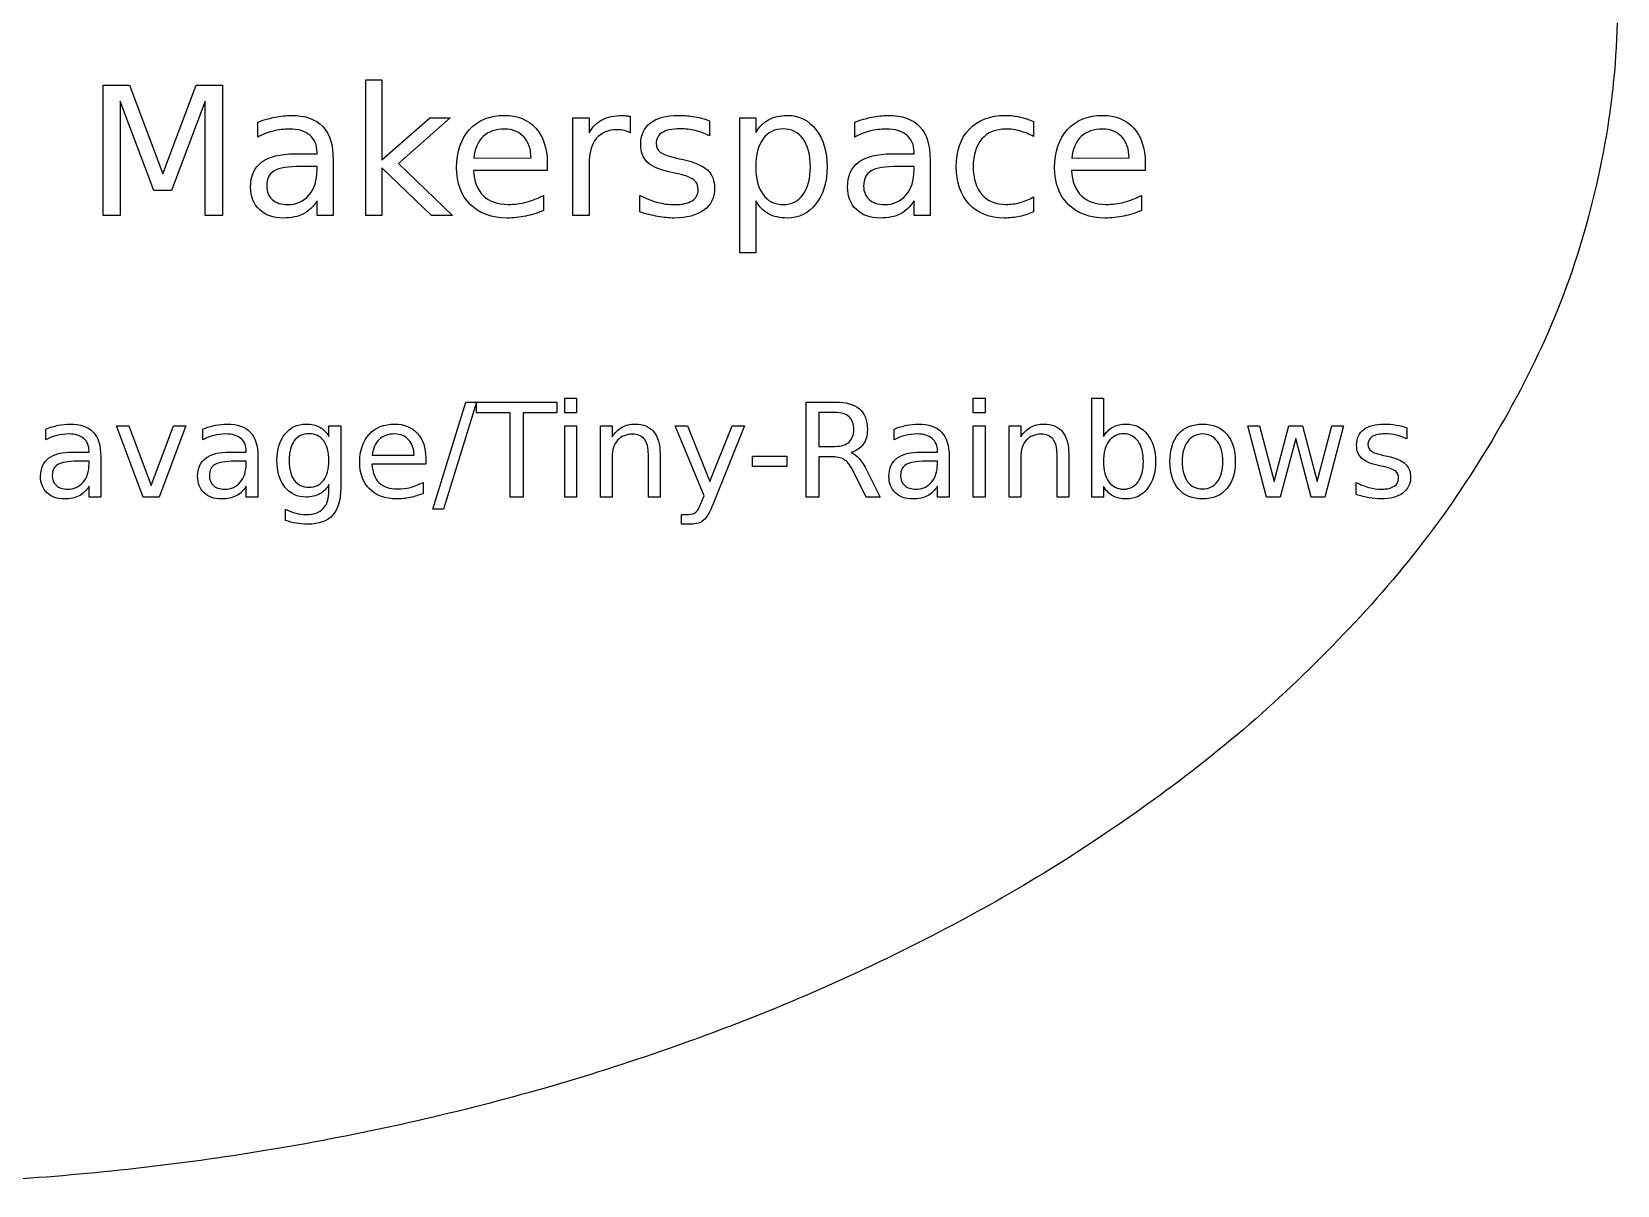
# Model space of a CAD drawing. Extents: x 5 to 209, y 0 to 44.
# Drawn here: x 178.91 to 209.19, y 0.05 to 22.07 of the extents above; entities that cross this region are included whole.
import ezdxf

# ---------------------------------------------------------------- set-up
doc = ezdxf.new("R2010")
doc.units = 0
doc.layers.get('0').update_dxf_attribs({"linetype": 'CONTINUOUS'})

msp = doc.modelspace()

# ---------------------------------------------------------------- linework, layer by layer
at = {"color": 5}
for p, q in [((180.274305, 21.049804), (180.77565, 21.049804)), ((180.274305, 18.563109), (180.274305, 21.049804)), ((180.77565, 21.049804), (181.410221, 19.357585)), ((181.410221, 19.357585), (182.048137, 21.049804)), ((182.048137, 21.049804), (182.54947, 21.049804)), ((182.54947, 21.049804), (182.54947, 18.563109)), ((185.286009, 21.154734), (185.594135, 21.154734)), ((185.286009, 18.563109), (185.286009, 21.154734)), ((185.594135, 21.154734), (185.594135, 19.624077)), ((181.241999, 19.041127), (180.600762, 20.746671)), ((180.600762, 20.746671), (180.600762, 18.563109)), ((182.221359, 20.746671), (181.58011, 19.041127)), ((182.221359, 18.563109), (182.221359, 20.746671)), ((183.225692, 20.060457), (183.225692, 20.343604)), ((185.594135, 19.624077), (186.508536, 20.428546)), ((186.89994, 20.428546), (185.910593, 19.555788)), ((186.508536, 20.428546), (186.89994, 20.428546)), ((189.243372, 18.563106), (189.243372, 20.428542)), ((189.243372, 20.428542), (189.55151, 20.428542)), ((189.55151, 20.428542), (189.55151, 20.138734)), ((190.334244, 20.456848), (190.335452, 20.142055)), ((191.850019, 20.373583), (191.850019, 20.083774)), ((191.850104, 20.37358), (191.850019, 20.373583)), ((192.427964, 17.853577), (192.427964, 20.428546)), ((192.427964, 20.428546), (192.736102, 20.428546)), ((192.736102, 20.428546), (192.736102, 20.1454)), ((194.624852, 20.060457), (194.624852, 20.343604)), ((198.039267, 20.356927), (198.039267, 20.070449)), ((198.039267, 20.356908), (198.039267, 20.356927)), ((190.335452, 20.142055), (190.336007, 20.142068)), ((183.928566, 19.740671), (184.358288, 19.740671)), ((184.358288, 19.740671), (184.358288, 19.770644)), ((195.327726, 19.740671), (195.757447, 19.740671)), ((195.757447, 19.740671), (195.757447, 19.770644)), ((184.053519, 19.500834), (184.053483, 19.500824)), ((184.358324, 19.500834), (184.053519, 19.500834)), ((184.358324, 19.432543), (184.358324, 19.500834)), ((184.664747, 19.627408), (184.664747, 18.563109)), ((184.664747, 19.627399), (184.664747, 19.627408)), ((186.541843, 18.563109), (185.594135, 19.474176)), ((185.594135, 19.474176), (185.594135, 18.563109)), ((185.910593, 19.555788), (186.941579, 18.563109)), ((188.752062, 19.422542), (187.342981, 19.422542)), ((187.35298, 19.660721), (188.445591, 19.662412)), ((188.445591, 19.662412), (188.445591, 19.662388)), ((188.752062, 19.572447), (188.752062, 19.572444)), ((188.752062, 19.572444), (188.752062, 19.422542)), ((189.55151, 19.545791), (189.55151, 18.563106)), ((191.182239, 19.374233), (191.075605, 19.399218)), ((191.243743, 19.654051), (191.348686, 19.630732)), ((193.778741, 19.494162), (193.778741, 19.494162)), ((195.452679, 19.500834), (195.452642, 19.500824)), ((195.757483, 19.500834), (195.452679, 19.500834)), ((195.757483, 19.432543), (195.757483, 19.500834)), ((196.063906, 19.627408), (196.063906, 18.563109)), ((196.063906, 19.627399), (196.063906, 19.627408)), ((200.171196, 19.422542), (198.762127, 19.422542)), ((198.772126, 19.660721), (199.864737, 19.662412)), ((199.864737, 19.662412), (199.864737, 19.662388)), ((200.171196, 19.572447), (200.171196, 19.572444)), ((200.171196, 19.572444), (200.171196, 19.422542)), ((181.58011, 19.041127), (181.241999, 19.041127)), ((184.358288, 18.563109), (184.358288, 18.846255)), ((188.680438, 18.947855), (188.680438, 18.658047)), ((190.52424, 18.631396), (190.52424, 18.947854)), ((192.736102, 18.842925), (192.736102, 17.853577)), ((192.736102, 18.84292), (192.736102, 18.842925)), ((195.757447, 18.563109), (195.757447, 18.846255)), ((198.039267, 18.91787), (198.039267, 18.634724)), ((200.099584, 18.947855), (200.099584, 18.658047)), ((180.600762, 18.563109), (180.274305, 18.563109)), ((182.54947, 18.563109), (182.221359, 18.563109)), ((184.664747, 18.563109), (184.358288, 18.563109)), ((185.594135, 18.563109), (185.286009, 18.563109)), ((186.941579, 18.563109), (186.541843, 18.563109)), ((189.55151, 18.563106), (189.243372, 18.563106)), ((196.063906, 18.563109), (195.757447, 18.563109)), ((192.736102, 17.853577), (192.427964, 17.853577)), ((186.566141, 12.956638), (187.198186, 15.002291)), ((187.40482, 15.002291), (186.772775, 12.956638)), ((187.198186, 15.002291), (187.40482, 15.002291)), ((187.39996, 15.002291), (188.935108, 15.002291)), ((187.39996, 14.795658), (187.39996, 15.002291)), ((188.935108, 15.002291), (188.935108, 14.795658)), ((189.085833, 15.078866), (189.309483, 15.078866)), ((189.085833, 14.795658), (189.085833, 15.078866)), ((189.309483, 15.078866), (189.309483, 14.795658)), ((193.694931, 13.187584), (193.694931, 15.002297)), ((193.694931, 15.002297), (194.249191, 15.002297)), ((196.889216, 15.078866), (197.112866, 15.078866)), ((196.889216, 14.795658), (196.889216, 15.078866)), ((197.112866, 15.078866), (197.112866, 14.795658)), ((199.151224, 13.187587), (199.151224, 15.078875)), ((199.151224, 15.078875), (199.376093, 15.078875)), ((199.376093, 15.078875), (199.376093, 14.342293)), ((180.528853, 14.548916), (180.765864, 14.548916)), ((181.039346, 13.187578), (180.528853, 14.548916)), ((180.765864, 14.548916), (181.191289, 13.406364)), ((181.191289, 13.406364), (181.6167, 14.548916)), ((181.853725, 14.548916), (181.343218, 13.187578)), ((181.6167, 14.548916), (181.853725, 14.548916)), ((184.584896, 14.342286), (184.584896, 14.548917)), ((184.584896, 14.548917), (184.808547, 14.548917)), ((184.808547, 14.548917), (184.808547, 13.356532)), ((188.044161, 14.795658), (187.39996, 14.795658)), ((188.044161, 13.187578), (188.044161, 14.795658)), ((188.935108, 14.795658), (188.290906, 14.795658)), ((188.290906, 14.795658), (188.290906, 13.187578)), ((189.309483, 14.795658), (189.085833, 14.795658)), ((189.085833, 14.548916), (189.309483, 14.548916)), ((189.085833, 13.187578), (189.085833, 14.548916)), ((189.309483, 14.548916), (189.309483, 13.187578)), ((189.767708, 13.187572), (189.767708, 14.54891)), ((189.767708, 14.54891), (189.992563, 14.54891)), ((189.992563, 14.54891), (189.992563, 14.337418)), ((191.746515, 13.209451), (191.195912, 14.54891)), ((191.195912, 14.54891), (191.432923, 14.54891)), ((191.432923, 14.54891), (191.858348, 13.48415)), ((191.858348, 13.48415), (192.283758, 14.54891)), ((192.520784, 14.54891), (191.922758, 13.061163)), ((192.283758, 14.54891), (192.520784, 14.54891)), ((194.249191, 14.800528), (193.940458, 14.800528)), ((193.940458, 14.800528), (193.940458, 14.800521)), ((193.940458, 14.800521), (193.940458, 14.156317)), ((197.112866, 14.795658), (196.889216, 14.795658)), ((196.889216, 14.548916), (197.112866, 14.548916)), ((196.889216, 13.187578), (196.889216, 14.548916)), ((197.112866, 14.548916), (197.112866, 13.187578)), ((197.571091, 13.187572), (197.571091, 14.54891)), ((197.571091, 14.54891), (197.795946, 14.54891)), ((197.795946, 14.54891), (197.795946, 14.337418)), ((201.267382, 14.581735), (201.267382, 14.581735)), ((202.131578, 14.548916), (202.355228, 14.548916)), ((202.487718, 13.187578), (202.131578, 14.548916)), ((202.355228, 14.548916), (202.634788, 13.486587)), ((202.634788, 13.486587), (202.913129, 14.548916)), ((202.913129, 14.548916), (203.17689, 14.548916)), ((203.17689, 14.548916), (203.45645, 13.486587)), ((203.45645, 13.486587), (203.734805, 14.548916)), ((203.958442, 14.548916), (203.602315, 13.187578)), ((203.734805, 14.548916), (203.958442, 14.548916)), ((179.177302, 14.280307), (179.177302, 14.486939)), ((182.177123, 14.280307), (182.177123, 14.486939)), ((195.377249, 14.280307), (195.377249, 14.486939)), ((199.376093, 14.342293), (199.376093, 14.342285)), ((201.267439, 14.392126), (201.267382, 14.39212)), ((203.045619, 14.303389), (202.75148, 13.187578)), ((203.338554, 13.187578), (203.045619, 14.303389)), ((205.166865, 14.508825), (205.166636, 14.508806)), ((205.166636, 14.508806), (205.166636, 14.297312)), ((179.690217, 14.046933), (180.00381, 14.046933)), ((180.00381, 14.046933), (180.00381, 14.068809)), ((180.227489, 13.964291), (180.227417, 13.964272)), ((180.227417, 13.964272), (180.227417, 13.18758)), ((182.69001, 14.046933), (183.003617, 14.046933)), ((183.003617, 14.046933), (183.003617, 14.068809)), ((183.227296, 13.964291), (183.22721, 13.964272)), ((183.22721, 13.964272), (183.22721, 13.18758)), ((185.412565, 13.988567), (186.209914, 13.989783)), ((186.209914, 13.989783), (186.21, 13.989788)), ((189.992563, 13.956973), (189.992563, 13.187572)), ((190.684186, 13.187578), (190.684186, 14.001951)), ((190.907765, 14.009232), (190.907837, 14.009243)), ((190.907837, 14.009243), (190.907837, 13.187578)), ((192.672713, 13.969132), (193.327853, 13.969132)), ((192.672713, 13.769793), (192.672713, 13.969132)), ((193.327853, 13.969132), (193.327853, 13.769793)), ((193.940458, 14.156317), (194.249191, 14.156317)), ((194.207861, 13.954553), (193.940458, 13.954553)), ((193.940458, 13.954553), (193.940458, 13.187584)), ((194.555429, 14.038425), (194.555486, 14.038415)), ((195.89015, 14.046933), (196.203742, 14.046933)), ((196.203742, 14.046933), (196.203742, 14.068809)), ((196.427421, 13.964291), (196.427335, 13.964272)), ((196.427335, 13.964272), (196.427335, 13.18758)), ((197.795946, 13.956973), (197.795946, 13.187572)), ((198.487569, 13.187578), (198.487569, 14.001951)), ((198.711148, 14.009232), (198.71122, 14.009243)), ((198.71122, 14.009243), (198.71122, 13.187578)), ((204.724223, 13.983731), (204.800776, 13.966715)), ((179.781335, 13.871889), (179.781335, 13.871893)), ((180.003767, 13.871889), (179.781335, 13.871889)), ((180.003767, 13.822058), (180.003767, 13.871889)), ((182.781256, 13.871889), (182.781127, 13.871893)), ((183.003703, 13.871889), (182.781256, 13.871889)), ((183.003703, 13.822058), (183.003703, 13.871889)), ((184.584911, 13.884049), (184.584911, 13.884049)), ((186.433651, 13.814764), (185.405355, 13.814764)), ((186.433651, 13.92416), (186.433651, 13.814764)), ((186.433708, 13.924154), (186.433651, 13.92416)), ((193.327853, 13.769793), (192.672713, 13.769793)), ((194.84478, 13.187578), (194.612614, 13.653107)), ((194.859359, 13.683494), (195.108541, 13.187578)), ((195.981411, 13.871889), (195.981253, 13.871893)), ((196.203843, 13.871889), (195.981411, 13.871889)), ((196.203843, 13.822058), (196.203843, 13.871889)), ((200.136972, 13.867032), (200.136972, 13.867032)), ((204.679396, 13.77952), (204.601553, 13.797755)), ((180.003767, 13.18758), (180.003767, 13.394212)), ((183.003574, 13.18758), (183.003574, 13.394212)), ((184.584896, 13.316427), (184.584896, 13.427041)), ((184.808547, 13.356532), (184.808561, 13.356531)), ((186.38144, 13.468339), (186.38144, 13.256845)), ((196.203685, 13.18758), (196.203685, 13.394212)), ((199.376093, 13.391788), (199.376093, 13.187587)), ((204.199152, 13.23742), (204.199152, 13.468362)), ((180.227417, 13.18758), (180.003767, 13.18758)), ((181.343218, 13.187578), (181.039346, 13.187578)), ((183.22721, 13.18758), (183.003574, 13.18758)), ((188.290906, 13.187578), (188.044161, 13.187578)), ((189.309483, 13.187578), (189.085833, 13.187578)), ((189.992563, 13.187572), (189.767708, 13.187572)), ((190.907837, 13.187578), (190.684186, 13.187578)), ((191.706376, 13.107353), (191.746515, 13.209451)), ((191.922758, 13.061163), (191.922758, 13.061169)), ((193.940458, 13.187584), (193.694931, 13.187584)), ((195.108541, 13.187578), (194.84478, 13.187578)), ((196.427335, 13.18758), (196.203685, 13.18758)), ((197.112866, 13.187578), (196.889216, 13.187578)), ((197.795946, 13.187572), (197.571091, 13.187572)), ((198.71122, 13.187578), (198.487569, 13.187578)), ((199.376093, 13.187587), (199.151224, 13.187587)), ((202.75148, 13.187578), (202.487718, 13.187578)), ((203.602315, 13.187578), (203.338554, 13.187578)), ((183.755952, 12.741506), (183.755952, 12.959076)), ((186.772775, 12.956638), (186.566141, 12.956638)), ((191.318668, 12.669784), (191.318668, 12.856968)), ((191.318668, 12.856968), (191.449983, 12.856968)), ((191.497348, 12.669784), (191.318668, 12.669784))]:
    msp.add_line(p, q, dxfattribs=at)
at = {"color": 7}
for points in [[(209.185935, 22.550042), (209.186215, 20.895288), (208.886635, 19.225479), (208.370925, 17.653137)], [(208.370925, 17.653137), (207.854625, 16.078993), (207.051095, 14.593186), (206.124795, 13.219701)], [(206.124795, 13.219701), (205.197495, 11.844736), (204.060495, 10.608231), (202.852545, 9.471884)], [(202.852545, 9.471884), (201.643595, 8.334589), (200.299125, 7.338454), (198.908735, 6.431915)], [(198.908735, 6.431915), (197.517616, 5.524904), (196.041366, 4.745004), (194.533876, 4.048336)], [(194.533876, 4.048336), (193.025946, 3.351464), (191.464416, 2.766213), (189.882106, 2.260476)], [(189.882106, 2.260476), (188.299606, 1.754678), (186.683596, 1.347871), (185.055146, 1.018792)], [(185.055146, 1.018792), (183.426556, 0.689684), (181.777996, 0.450302), (180.124366, 0.288649)], [(180.124366, 0.288649), (178.470686, 0.126991), (176.806946, 0.04874), (175.145386, 0.050059)]]:
    msp.add_open_spline(points, degree=3, dxfattribs=at)
at = {"color": 5}
for points in [[(183.225692, 20.343604), (183.33784, 20.38691), (183.446659, 20.419109), (183.552149, 20.440202)], [(183.552149, 20.440202), (183.657631, 20.462406), (183.76034, 20.473508), (183.860275, 20.473508)], [(183.860275, 20.473508), (184.130099, 20.473508), (184.331635, 20.403555), (184.464885, 20.263647)], [(187.269702, 20.203698), (187.435147, 20.38358), (187.657777, 20.47352), (187.937592, 20.47352)], [(187.937592, 20.47352), (188.188536, 20.47352), (188.38674, 20.392463), (188.532202, 20.230347)], [(189.55151, 20.138734), (189.615917, 20.251992), (189.69975, 20.335826), (189.80301, 20.390235)], [(189.80301, 20.390235), (189.90627, 20.445754), (190.031742, 20.473513), (190.179427, 20.473513)], [(190.179427, 20.473513), (190.20052, 20.473513), (190.223827, 20.471863), (190.249348, 20.468562)], [(190.249348, 20.468562), (190.274869, 20.466308), (190.303168, 20.462403), (190.334244, 20.456848)], [(190.537633, 19.923873), (190.537633, 20.099313), (190.599813, 20.234779), (190.724174, 20.330272)], [(190.724174, 20.330272), (190.848536, 20.425764), (191.025086, 20.473511), (191.253827, 20.473511)], [(191.253827, 20.473511), (191.367086, 20.473511), (191.473683, 20.465182), (191.573618, 20.448525)], [(191.573618, 20.448525), (191.673553, 20.431868), (191.765715, 20.406886), (191.850104, 20.37358)], [(192.736102, 20.1454), (192.800509, 20.256438), (192.881564, 20.338606), (192.979269, 20.391904)], [(192.979269, 20.391904), (193.078093, 20.446312), (193.195792, 20.473516), (193.332367, 20.473516)], [(193.332367, 20.473516), (193.558885, 20.473516), (193.742653, 20.383575), (193.883672, 20.203693)], [(194.624852, 20.343604), (194.737, 20.38691), (194.845819, 20.419109), (194.951309, 20.440202)], [(194.951309, 20.440202), (195.056791, 20.462406), (195.1595, 20.473508), (195.259435, 20.473508)], [(195.259435, 20.473508), (195.529258, 20.473508), (195.730795, 20.403555), (195.864044, 20.263647)], [(196.813419, 20.21201), (196.981085, 20.38634), (197.210377, 20.473505), (197.501294, 20.473505)], [(197.501294, 20.473505), (197.595674, 20.473505), (197.687836, 20.46351), (197.77778, 20.443519)], [(197.77778, 20.443519), (197.867715, 20.42464), (197.954878, 20.39577), (198.039267, 20.356908)], [(198.688848, 20.203698), (198.854293, 20.38358), (199.076923, 20.47352), (199.356737, 20.47352)], [(199.356737, 20.47352), (199.607682, 20.47352), (199.805885, 20.392463), (199.951348, 20.230347)], [(183.517177, 20.175375), (183.416131, 20.149837), (183.318969, 20.111532), (183.225692, 20.060457)], [(183.828635, 20.213681), (183.722034, 20.213681), (183.618215, 20.200912), (183.517177, 20.175375)], [(184.218372, 20.097096), (184.126214, 20.174819), (183.996302, 20.213681), (183.828635, 20.213681)], [(184.358288, 19.770644), (184.358288, 19.911662), (184.311649, 20.02048), (184.218372, 20.097096)], [(184.464885, 20.263647), (184.598126, 20.123739), (184.664747, 19.911656), (184.664747, 19.627399)], [(187.02319, 19.47751), (187.02319, 19.782864), (187.105361, 20.024927), (187.269702, 20.203698)], [(187.529523, 20.068786), (187.427374, 19.972183), (187.368526, 19.836162), (187.35298, 19.660721)], [(187.940925, 20.21369), (187.769925, 20.21369), (187.632791, 20.165389), (187.529523, 20.068786)], [(188.304021, 20.063789), (188.212966, 20.163723), (188.091934, 20.21369), (187.940925, 20.21369)], [(188.445591, 19.662388), (188.443176, 19.830054), (188.395986, 19.963855), (188.304021, 20.063789)], [(188.532202, 20.230347), (188.678776, 20.069342), (188.752062, 19.850042), (188.752062, 19.572447)], [(189.689747, 20.030472), (189.597589, 19.918324), (189.55151, 19.756763), (189.55151, 19.545791)], [(190.089483, 20.20036), (189.916261, 20.20036), (189.783016, 20.143731), (189.689747, 20.030472)], [(190.222732, 20.185374), (190.1828, 20.195365), (190.138384, 20.20036), (190.089483, 20.20036)], [(190.336007, 20.142068), (190.30155, 20.162059), (190.263791, 20.176494), (190.222732, 20.185374)], [(190.947271, 20.147053), (190.871754, 20.100415), (190.833996, 20.030461), (190.833996, 19.937191)], [(191.290381, 20.217011), (191.138261, 20.217011), (191.023891, 20.193692), (190.947271, 20.147053)], [(191.580187, 20.183705), (191.486918, 20.205909), (191.390316, 20.217011), (191.290381, 20.217011)], [(191.850019, 20.083774), (191.763408, 20.12819), (191.673464, 20.161501), (191.580187, 20.183705)], [(192.874339, 20.023813), (192.782181, 19.896119), (192.736102, 19.719569), (192.736102, 19.494162)], [(193.257422, 20.21702), (193.095302, 20.21702), (192.967608, 20.152617), (192.874339, 20.023813)], [(193.638838, 20.023813), (193.546672, 20.152617), (193.419533, 20.21702), (193.257422, 20.21702)], [(193.778741, 19.494162), (193.778741, 19.719569), (193.732107, 19.896119), (193.638838, 20.023813)], [(193.883672, 20.203693), (194.025801, 20.023812), (194.096866, 19.787301), (194.096866, 19.494161)], [(194.916336, 20.175375), (194.81529, 20.149837), (194.718129, 20.111532), (194.624852, 20.060457)], [(195.227795, 20.213681), (195.121194, 20.213681), (195.017374, 20.200912), (194.916336, 20.175375)], [(195.617532, 20.097096), (195.525374, 20.174819), (195.395461, 20.213681), (195.227795, 20.213681)], [(195.757447, 19.770644), (195.757447, 19.911662), (195.710809, 20.02048), (195.617532, 20.097096)], [(195.864044, 20.263647), (195.997285, 20.123739), (196.063906, 19.911656), (196.063906, 19.627399)], [(196.563573, 19.49415), (196.563573, 19.798394), (196.646855, 20.037681), (196.813419, 20.21201)], [(197.051586, 20.02381), (196.94166, 19.898338), (196.886697, 19.721788), (196.886697, 19.494159)], [(197.514614, 20.213685), (197.315855, 20.213685), (197.161512, 20.150394), (197.051586, 20.02381)], [(197.77778, 20.177046), (197.691169, 20.201472), (197.603447, 20.213685), (197.514614, 20.213685)], [(198.039267, 20.070449), (197.952664, 20.118198), (197.865501, 20.153731), (197.77778, 20.177046)], [(198.442336, 19.47751), (198.442336, 19.782864), (198.524507, 20.024927), (198.688848, 20.203698)], [(198.948669, 20.068786), (198.846512, 19.972183), (198.787664, 19.836162), (198.772126, 19.660721)], [(199.36007, 20.21369), (199.189071, 20.21369), (199.051937, 20.165389), (198.948669, 20.068786)], [(199.723167, 20.063789), (199.632112, 20.163723), (199.51108, 20.21369), (199.36007, 20.21369)], [(199.864737, 19.662388), (199.862322, 19.830054), (199.815132, 19.963855), (199.723167, 20.063789)], [(199.951348, 20.230347), (200.097913, 20.069342), (200.171196, 19.850042), (200.171196, 19.572447)], [(183.298983, 19.580775), (183.440001, 19.687372), (183.649862, 19.740671), (183.928566, 19.740671)], [(190.664216, 19.582432), (190.579827, 19.66571), (190.537633, 19.779524), (190.537633, 19.923873)], [(190.833996, 19.937191), (190.833996, 19.866126), (190.861208, 19.810052), (190.915631, 19.768969)], [(190.915631, 19.768969), (190.970055, 19.728997), (191.079425, 19.690691), (191.243743, 19.654051)], [(194.698142, 19.580775), (194.839161, 19.687372), (195.049022, 19.740671), (195.327726, 19.740671)], [(183.089122, 19.106088), (183.089122, 19.31595), (183.159076, 19.474179), (183.298983, 19.580775)], [(183.538829, 19.41588), (183.44333, 19.35925), (183.395581, 19.262648), (183.395581, 19.126072)], [(184.053483, 19.500824), (183.805871, 19.500824), (183.63432, 19.472509), (183.538829, 19.41588)], [(184.203422, 18.951193), (184.30669, 19.072224), (184.358324, 19.232674), (184.358324, 19.432543)], [(187.283023, 18.774639), (187.109801, 18.947859), (187.02319, 19.182149), (187.02319, 19.47751)], [(187.342981, 19.422542), (187.356265, 19.21157), (187.419557, 19.050565), (187.532856, 18.939527)], [(191.075605, 19.399218), (190.885735, 19.439191), (190.748605, 19.500262), (190.664216, 19.582432)], [(191.348686, 19.630732), (191.566324, 19.584094), (191.72067, 19.518026), (191.811725, 19.432529)], [(191.811725, 19.432529), (191.903883, 19.348141), (191.949962, 19.229885), (191.949962, 19.077763)], [(192.736102, 19.494162), (192.736102, 19.268755), (192.782181, 19.09165), (192.874339, 18.962845)], [(193.638838, 18.962845), (193.732107, 19.09165), (193.778741, 19.268755), (193.778741, 19.494162)], [(194.096866, 19.494161), (194.096866, 19.201021), (194.025801, 18.96451), (193.883672, 18.784629)], [(194.488281, 19.106088), (194.488281, 19.31595), (194.558235, 19.474179), (194.698142, 19.580775)], [(194.937977, 19.41588), (194.842486, 19.35925), (194.79474, 19.262648), (194.79474, 19.126072)], [(195.452642, 19.500824), (195.205031, 19.500824), (195.033476, 19.472509), (194.937977, 19.41588)], [(195.602581, 18.951193), (195.705849, 19.072224), (195.757483, 19.232674), (195.757483, 19.432543)], [(196.811752, 18.779621), (196.646299, 18.956171), (196.563573, 19.194347), (196.563573, 19.49415)], [(196.886697, 19.494159), (196.886697, 19.266532), (196.94166, 19.089426), (197.051586, 18.962843)], [(198.702168, 18.774639), (198.528947, 18.947859), (198.442336, 19.182149), (198.442336, 19.47751)], [(198.762127, 19.422542), (198.775411, 19.21157), (198.838702, 19.050565), (198.952002, 18.939527)], [(183.257344, 18.674706), (183.145196, 18.782413), (183.089122, 18.926206), (183.089122, 19.106088)], [(183.395581, 19.126072), (183.395581, 19.017254), (183.431125, 18.930644), (183.502214, 18.866243)], [(191.550335, 19.245984), (191.494784, 19.2904), (191.372085, 19.33315), (191.182239, 19.374233)], [(191.635231, 19.054444), (191.635231, 19.137722), (191.606932, 19.201569), (191.550335, 19.245984)], [(191.949962, 19.077763), (191.949962, 18.904544), (191.881119, 18.767412), (191.743434, 18.666367)], [(194.656504, 18.674706), (194.544355, 18.782413), (194.488281, 18.926206), (194.488281, 19.106088)], [(194.79474, 19.126072), (194.79474, 19.017254), (194.830285, 18.930644), (194.901374, 18.866243)], [(183.502214, 18.866243), (183.57435, 18.802955), (183.672063, 18.771311), (183.795353, 18.771311)], [(183.795353, 18.771311), (183.965242, 18.771311), (184.101265, 18.831272), (184.203422, 18.951193)], [(184.358288, 18.846255), (184.288326, 18.732997), (184.201159, 18.649164), (184.096788, 18.594755)], [(187.990896, 18.51481), (187.693313, 18.51481), (187.457355, 18.60142), (187.283023, 18.774639)], [(187.532856, 18.939527), (187.647226, 18.8296), (187.806013, 18.774636), (188.009216, 18.774636)], [(188.009216, 18.774636), (188.126911, 18.774636), (188.240726, 18.789071), (188.35066, 18.817941)], [(188.35066, 18.817941), (188.461697, 18.846812), (188.571623, 18.890116), (188.680438, 18.947855)], [(190.52424, 18.947854), (190.637491, 18.889002), (190.749084, 18.844587), (190.859018, 18.814608)], [(190.859018, 18.814608), (190.968944, 18.785738), (191.077759, 18.771303), (191.185463, 18.771303)], [(191.185463, 18.771303), (191.329814, 18.771303), (191.440852, 18.795729), (191.518574, 18.844581)], [(191.518574, 18.844581), (191.596345, 18.894553), (191.635231, 18.964507), (191.635231, 19.054444)], [(192.979269, 18.59475), (192.881556, 18.649158), (192.800501, 18.731881), (192.736102, 18.84292)], [(192.874339, 18.962845), (192.967608, 18.835152), (193.095302, 18.771305), (193.257422, 18.771305)], [(193.257422, 18.771305), (193.419533, 18.771305), (193.546672, 18.835152), (193.638838, 18.962845)], [(193.883672, 18.784629), (193.742653, 18.604747), (193.558885, 18.514806), (193.332367, 18.514806)], [(194.901374, 18.866243), (194.97359, 18.802955), (195.071303, 18.771311), (195.194513, 18.771311)], [(195.194513, 18.771311), (195.364401, 18.771311), (195.500424, 18.831272), (195.602581, 18.951193)], [(195.757447, 18.846255), (195.687485, 18.732997), (195.600319, 18.649164), (195.495948, 18.594755)], [(197.481308, 18.514795), (197.200382, 18.514795), (196.977197, 18.60307), (196.811752, 18.779621)], [(197.051586, 18.962843), (197.161512, 18.83737), (197.315855, 18.774633), (197.514614, 18.774633)], [(197.514614, 18.774633), (197.603447, 18.774633), (197.691169, 18.786291), (197.77778, 18.809606)], [(197.77778, 18.809606), (197.865501, 18.834032), (197.952664, 18.87012), (198.039267, 18.91787)], [(199.41003, 18.51481), (199.112455, 18.51481), (198.876501, 18.60142), (198.702168, 18.774639)], [(198.952002, 18.939527), (199.066372, 18.8296), (199.225154, 18.774636), (199.428349, 18.774636)], [(199.428349, 18.774636), (199.546053, 18.774636), (199.659867, 18.789071), (199.769793, 18.817941)], [(199.769793, 18.817941), (199.88083, 18.846812), (199.990761, 18.890116), (200.099584, 18.947855)], [(183.713706, 18.51481), (183.522724, 18.51481), (183.370603, 18.568109), (183.257344, 18.674706)], [(184.096788, 18.594755), (183.992417, 18.541459), (183.864723, 18.51481), (183.713706, 18.51481)], [(188.342327, 18.55145), (188.226846, 18.527024), (188.109702, 18.51481), (187.990896, 18.51481)], [(188.680438, 18.658047), (188.570512, 18.611408), (188.457808, 18.575876), (188.342327, 18.55145)], [(190.865672, 18.544785), (190.757968, 18.563664), (190.644157, 18.592534), (190.52424, 18.631396)], [(191.178809, 18.5148), (191.078874, 18.5148), (190.974495, 18.524795), (190.865672, 18.544785)], [(191.743434, 18.666367), (191.606852, 18.565322), (191.418643, 18.5148), (191.178809, 18.5148)], [(193.332367, 18.514806), (193.195792, 18.514806), (193.078093, 18.541454), (192.979269, 18.59475)], [(195.112865, 18.51481), (194.921883, 18.51481), (194.769763, 18.568109), (194.656504, 18.674706)], [(195.495948, 18.594755), (195.391569, 18.541459), (195.263875, 18.51481), (195.112865, 18.51481)], [(197.77278, 18.54478), (197.681733, 18.52479), (197.584576, 18.514795), (197.481308, 18.514795)], [(198.039267, 18.634724), (197.953775, 18.594752), (197.864946, 18.56477), (197.77278, 18.54478)], [(199.761473, 18.55145), (199.645992, 18.527024), (199.528844, 18.51481), (199.41003, 18.51481)], [(200.099584, 18.658047), (199.98965, 18.611408), (199.876946, 18.575876), (199.761473, 18.55145)], [(194.249191, 15.002297), (194.456637, 15.002297), (194.61141, 14.958946), (194.713508, 14.872244)], [(194.713508, 14.872244), (194.815607, 14.785542), (194.866656, 14.654675), (194.866656, 14.479645)], [(179.177302, 14.486939), (179.259111, 14.518544), (179.338525, 14.542045), (179.415546, 14.557441)], [(179.415546, 14.557441), (179.492481, 14.57365), (179.567432, 14.581755), (179.640401, 14.581755)], [(179.640401, 14.581755), (179.837315, 14.581755), (179.98439, 14.530704), (180.081624, 14.428604)], [(182.177123, 14.486939), (182.258932, 14.518544), (182.338347, 14.542045), (182.415367, 14.557441)], [(182.415367, 14.557441), (182.492302, 14.57365), (182.567254, 14.581755), (182.640222, 14.581755)], [(182.640222, 14.581755), (182.837127, 14.581755), (182.984201, 14.530704), (183.081445, 14.428604)], [(183.744999, 14.390911), (183.847098, 14.518132), (183.981609, 14.581742), (184.148534, 14.581742)], [(184.148534, 14.581742), (184.249017, 14.581742), (184.335318, 14.561887), (184.407435, 14.522177)], [(185.35194, 14.384822), (185.472675, 14.516093), (185.635141, 14.581729), (185.839338, 14.581729)], [(185.839338, 14.581729), (186.022471, 14.581729), (186.167113, 14.522576), (186.273264, 14.404269)], [(190.180962, 14.520954), (190.253883, 14.561467), (190.337751, 14.581723), (190.432567, 14.581723)], [(190.432567, 14.581723), (190.588959, 14.581723), (190.707267, 14.533104), (190.787489, 14.435865)], [(194.516594, 14.719087), (194.456671, 14.773381), (194.367536, 14.800528), (194.249191, 14.800528)], [(194.607768, 14.479639), (194.607768, 14.585791), (194.577377, 14.665607), (194.516594, 14.719087)], [(195.377249, 14.486939), (195.459058, 14.518544), (195.538468, 14.542045), (195.615479, 14.557441)], [(195.615479, 14.557441), (195.692413, 14.57365), (195.76737, 14.581755), (195.840348, 14.581755)], [(195.840348, 14.581755), (196.037253, 14.581755), (196.184322, 14.530704), (196.281556, 14.428604)], [(197.984345, 14.520954), (198.057266, 14.561467), (198.141134, 14.581723), (198.23595, 14.581723)], [(198.23595, 14.581723), (198.392342, 14.581723), (198.51065, 14.533104), (198.590872, 14.435865)], [(199.553554, 14.522176), (199.62571, 14.561885), (199.7116, 14.58174), (199.811223, 14.58174)], [(199.811223, 14.58174), (199.976532, 14.58174), (200.110642, 14.516105), (200.213553, 14.384833)], [(200.807924, 14.39212), (200.918939, 14.51853), (201.072092, 14.581735), (201.267382, 14.581735)], [(201.267382, 14.581735), (201.461859, 14.581735), (201.614601, 14.51853), (201.725606, 14.39212)], [(204.345203, 14.477215), (204.435996, 14.546905), (204.564835, 14.58175), (204.731721, 14.58175)], [(204.731721, 14.58175), (204.81439, 14.58175), (204.89218, 14.575672), (204.965091, 14.563515)], [(204.965091, 14.563515), (205.038012, 14.551359), (205.10527, 14.533129), (205.166865, 14.508825)], [(179.390014, 14.364171), (179.316329, 14.345535), (179.245425, 14.31758), (179.177302, 14.280307)], [(179.617306, 14.392126), (179.539511, 14.392126), (179.463747, 14.382807), (179.390014, 14.364171)], [(179.90174, 14.307043), (179.834458, 14.363765), (179.739647, 14.392126), (179.617306, 14.392126)], [(180.00381, 14.068809), (180.00381, 14.17172), (179.969786, 14.251132), (179.90174, 14.307043)], [(180.081624, 14.428604), (180.178867, 14.326504), (180.227489, 14.171733), (180.227489, 13.964291)], [(182.389836, 14.364171), (182.316055, 14.345535), (182.245151, 14.31758), (182.177123, 14.280307)], [(182.617127, 14.392126), (182.539333, 14.392126), (182.463569, 14.382807), (182.389836, 14.364171)], [(182.901547, 14.307043), (182.834265, 14.363765), (182.739458, 14.392126), (182.617127, 14.392126)], [(183.003617, 14.068809), (183.003617, 14.17172), (182.969593, 14.251132), (182.901547, 14.307043)], [(183.081445, 14.428604), (183.178679, 14.326504), (183.227296, 14.171733), (183.227296, 13.964291)], [(183.591851, 13.884056), (183.591851, 14.094739), (183.642901, 14.263691), (183.744999, 14.390911)], [(183.922446, 14.260848), (183.856024, 14.171709), (183.822813, 14.046109), (183.822813, 13.884049)], [(184.203224, 14.394557), (184.083292, 14.394557), (183.989699, 14.349987), (183.922446, 14.260848)], [(184.483988, 14.260848), (184.417566, 14.349987), (184.323978, 14.394557), (184.203224, 14.394557)], [(184.407435, 14.522177), (184.479592, 14.482467), (184.538745, 14.422504), (184.584896, 14.342286)], [(184.584911, 13.884049), (184.584911, 14.046113), (184.55127, 14.171713), (184.483988, 14.260848)], [(185.172042, 13.854871), (185.172042, 14.077709), (185.232008, 14.254359), (185.35194, 14.384822)], [(185.541443, 14.28636), (185.466898, 14.215857), (185.423938, 14.116593), (185.412565, 13.988567)], [(185.841674, 14.392114), (185.716887, 14.392114), (185.61681, 14.356863), (185.541443, 14.28636)], [(186.10664, 14.282719), (186.040218, 14.355649), (185.951897, 14.392114), (185.841674, 14.392114)], [(186.21, 13.989788), (186.208089, 14.112147), (186.173636, 14.20979), (186.10664, 14.282719)], [(186.273264, 14.404269), (186.380227, 14.286772), (186.433708, 14.126734), (186.433708, 13.924154)], [(189.992563, 14.337418), (190.046082, 14.419255), (190.108882, 14.480434), (190.180962, 14.520954)], [(190.09707, 14.271781), (190.027398, 14.194798), (189.992563, 14.089862), (189.992563, 13.956973)], [(190.382708, 14.387254), (190.261973, 14.387254), (190.16676, 14.348763), (190.09707, 14.271781)], [(190.608781, 14.291234), (190.55851, 14.355248), (190.483153, 14.387254), (190.382708, 14.387254)], [(190.684186, 14.001951), (190.684186, 14.130791), (190.659051, 14.227219), (190.608781, 14.291234)], [(190.787489, 14.435865), (190.867673, 14.339437), (190.907765, 14.197226), (190.907765, 14.009232)], [(194.249191, 14.156317), (194.367498, 14.156317), (194.456632, 14.183464), (194.516594, 14.237758)], [(194.516594, 14.237758), (194.577377, 14.292864), (194.607768, 14.373491), (194.607768, 14.479639)], [(194.866656, 14.479645), (194.866656, 14.36539), (194.839896, 14.270582), (194.786376, 14.195221)], [(195.589947, 14.364171), (195.516166, 14.345535), (195.445267, 14.31758), (195.377249, 14.280307)], [(195.817253, 14.392126), (195.739458, 14.392126), (195.66369, 14.382807), (195.589947, 14.364171)], [(196.101672, 14.307043), (196.03439, 14.363765), (195.939584, 14.392126), (195.817253, 14.392126)], [(196.203742, 14.068809), (196.203742, 14.17172), (196.169719, 14.251132), (196.101672, 14.307043)], [(196.281556, 14.428604), (196.3788, 14.326504), (196.427421, 14.171733), (196.427421, 13.964291)], [(197.795946, 14.337418), (197.849466, 14.419255), (197.912265, 14.480434), (197.984345, 14.520954)], [(197.900453, 14.271781), (197.830782, 14.194798), (197.795946, 14.089862), (197.795946, 13.956973)], [(198.186091, 14.387254), (198.065356, 14.387254), (197.970143, 14.348763), (197.900453, 14.271781)], [(198.412164, 14.291234), (198.361894, 14.355248), (198.286536, 14.387254), (198.186091, 14.387254)], [(198.487569, 14.001951), (198.487569, 14.130791), (198.462434, 14.227219), (198.412164, 14.291234)], [(198.590872, 14.435865), (198.671056, 14.339437), (198.711148, 14.197226), (198.711148, 14.009232)], [(199.477002, 14.253554), (199.40972, 14.160363), (199.376079, 14.031522), (199.376079, 13.867032)], [(199.376093, 14.342285), (199.423114, 14.423319), (199.482268, 14.483283), (199.553554, 14.522176)], [(199.756561, 14.394545), (199.638254, 14.394545), (199.545068, 14.347548), (199.477002, 14.253554)], [(200.034902, 14.253554), (199.96762, 14.347548), (199.87484, 14.394545), (199.756561, 14.394545)], [(200.136972, 13.867032), (200.136972, 14.031527), (200.102949, 14.160368), (200.034902, 14.253554)], [(200.213553, 14.384833), (200.317277, 14.25356), (200.369138, 14.080962), (200.369138, 13.867038)], [(200.642619, 13.867032), (200.642619, 14.090681), (200.697721, 14.26571), (200.807924, 14.39212)], [(200.982948, 14.251129), (200.913277, 14.157937), (200.878441, 14.029907), (200.878441, 13.867036)], [(201.267382, 14.39212), (201.147449, 14.39212), (201.052638, 14.345123), (200.982948, 14.251129)], [(201.55064, 14.249916), (201.480968, 14.344722), (201.386568, 14.392126), (201.267439, 14.392126)], [(201.655147, 13.867039), (201.655147, 14.028293), (201.620311, 14.155919), (201.55064, 14.249916)], [(201.725606, 14.39212), (201.836622, 14.26571), (201.892129, 14.090681), (201.892129, 13.867032)], [(204.209014, 14.180637), (204.209014, 14.308668), (204.254411, 14.407527), (204.345203, 14.477215)], [(204.507841, 14.343502), (204.452792, 14.309469), (204.425268, 14.258419), (204.425268, 14.190351)], [(204.758242, 14.394551), (204.647227, 14.394551), (204.56376, 14.377535), (204.507841, 14.343502)], [(204.969736, 14.370238), (204.901689, 14.386447), (204.831191, 14.394551), (204.758242, 14.394551)], [(205.166636, 14.297312), (205.103464, 14.329721), (205.03783, 14.354029), (204.969736, 14.370238)], [(179.077612, 13.58383), (179.077612, 13.73698), (179.128661, 13.852451), (179.23076, 13.930241)], [(179.23076, 13.930241), (179.33367, 14.008036), (179.486823, 14.046933), (179.690217, 14.046933)], [(182.077419, 13.58383), (182.077419, 13.73698), (182.128468, 13.852451), (182.230567, 13.930241)], [(182.230567, 13.930241), (182.333477, 14.008036), (182.486625, 14.046933), (182.69001, 14.046933)], [(194.43759, 13.894988), (194.381681, 13.934698), (194.305105, 13.954553), (194.207861, 13.954553)], [(194.786376, 14.195221), (194.733717, 14.119863), (194.656734, 14.067598), (194.555429, 14.038425)], [(194.555486, 14.038415), (194.608146, 14.020591), (194.6592, 13.982506), (194.708648, 13.92416)], [(195.277544, 13.58383), (195.277544, 13.73698), (195.328594, 13.852451), (195.430692, 13.930241)], [(195.430692, 13.930241), (195.533603, 14.008036), (195.686756, 14.046933), (195.89015, 14.046933)], [(204.301336, 13.931464), (204.239788, 13.992237), (204.209014, 14.075295), (204.209014, 14.180637)], [(204.601553, 13.797755), (204.462985, 13.826923), (204.362912, 13.871493), (204.301336, 13.931464)], [(204.425268, 14.190351), (204.425268, 14.138494), (204.445099, 14.097576), (204.484761, 14.067595)], [(204.484761, 14.067595), (204.524518, 14.038427), (204.604339, 14.010472), (204.724223, 13.983731)], [(204.800776, 13.966715), (204.959596, 13.932682), (205.072231, 13.884469), (205.138682, 13.822074)], [(179.405741, 13.809906), (179.336069, 13.768581), (179.301234, 13.698083), (179.301234, 13.598412)], [(179.781335, 13.871893), (179.600629, 13.871893), (179.475431, 13.851231), (179.405741, 13.809906)], [(179.890802, 13.470785), (179.966112, 13.559111), (180.003767, 13.676203), (180.003767, 13.822058)], [(182.405548, 13.809906), (182.335876, 13.768581), (182.301041, 13.698083), (182.301041, 13.598412)], [(182.781127, 13.871893), (182.600431, 13.871893), (182.475238, 13.851231), (182.405548, 13.809906)], [(182.890594, 13.470785), (182.966, 13.559111), (183.003703, 13.676203), (183.003703, 13.822058)], [(183.744999, 13.378416), (183.642901, 13.505636), (183.591851, 13.674183), (183.591851, 13.884056)], [(183.822813, 13.884049), (183.822813, 13.722795), (183.856024, 13.597601), (183.922446, 13.508466)], [(184.483988, 13.508466), (184.55127, 13.597605), (184.584911, 13.722799), (184.584911, 13.884049)], [(185.361659, 13.341939), (185.235248, 13.468349), (185.172042, 13.639326), (185.172042, 13.854871)], [(185.405355, 13.814764), (185.415103, 13.660804), (185.461311, 13.543308), (185.54398, 13.462275)], [(194.612614, 13.653107), (194.552691, 13.774655), (194.494349, 13.855282), (194.43759, 13.894988)], [(194.708648, 13.92416), (194.758919, 13.865814), (194.809156, 13.785592), (194.859359, 13.683494)], [(195.605673, 13.809906), (195.536002, 13.768581), (195.501166, 13.698083), (195.501166, 13.598412)], [(195.981253, 13.871893), (195.800547, 13.871893), (195.675354, 13.851231), (195.605673, 13.809906)], [(196.090734, 13.470785), (196.16614, 13.559111), (196.203843, 13.676203), (196.203843, 13.822058)], [(199.376079, 13.867032), (199.376079, 13.702537), (199.40972, 13.573291), (199.477002, 13.479294)], [(200.034902, 13.479294), (200.102949, 13.573288), (200.136972, 13.702534), (200.136972, 13.867032)], [(200.369138, 13.867038), (200.369138, 13.653114), (200.317277, 13.480515), (200.213553, 13.349243)], [(200.807924, 13.341944), (200.697721, 13.469165), (200.642619, 13.644194), (200.642619, 13.867032)], [(200.878441, 13.867036), (200.878441, 13.704162), (200.912894, 13.575726), (200.981801, 13.481728)], [(201.55064, 13.482947), (201.620311, 13.576941), (201.655147, 13.704972), (201.655147, 13.867039)], [(201.892129, 13.867032), (201.892129, 13.644194), (201.836622, 13.469165), (201.725606, 13.341944)], [(204.948017, 13.685923), (204.907495, 13.71834), (204.817955, 13.749539), (204.679396, 13.77952)], [(205.009947, 13.54615), (205.009947, 13.606924), (204.989304, 13.653514), (204.948017, 13.685923)], [(205.138682, 13.822074), (205.205964, 13.760488), (205.239605, 13.674189), (205.239605, 13.563176)], [(179.200325, 13.26902), (179.118516, 13.347618), (179.077612, 13.452554), (179.077612, 13.58383)], [(179.301234, 13.598412), (179.301234, 13.519002), (179.327181, 13.455797), (179.379076, 13.408797)], [(179.379076, 13.408797), (179.431736, 13.362608), (179.503046, 13.339513), (179.593007, 13.339513)], [(179.593007, 13.339513), (179.716982, 13.339513), (179.816247, 13.38327), (179.890802, 13.470785)], [(180.003767, 13.394212), (179.952732, 13.311562), (179.88912, 13.250383), (179.81293, 13.210674)], [(182.200132, 13.26902), (182.118323, 13.347618), (182.077419, 13.452554), (182.077419, 13.58383)], [(182.301041, 13.598412), (182.301041, 13.519002), (182.326988, 13.455797), (182.378883, 13.408797)], [(182.378883, 13.408797), (182.431543, 13.362608), (182.502848, 13.339513), (182.5928, 13.339513)], [(182.5928, 13.339513), (182.716784, 13.339513), (182.816049, 13.38327), (182.890594, 13.470785)], [(183.003574, 13.394212), (182.952539, 13.311562), (182.888927, 13.250383), (182.812737, 13.210674)], [(184.148534, 13.187585), (183.981609, 13.187585), (183.847098, 13.251195), (183.744999, 13.378416)], [(183.922446, 13.508466), (183.989728, 13.419327), (184.083321, 13.374757), (184.203224, 13.374757)], [(184.203224, 13.374757), (184.323959, 13.374757), (184.417547, 13.419327), (184.483988, 13.508466)], [(184.584896, 13.427041), (184.538736, 13.346818), (184.479582, 13.286855), (184.407435, 13.24715)], [(184.808561, 13.356531), (184.808561, 13.124779), (184.757106, 12.952586), (184.654195, 12.839951)], [(185.87823, 13.152324), (185.661064, 13.152324), (185.488874, 13.215529), (185.361659, 13.341939)], [(185.54398, 13.462275), (185.627414, 13.382053), (185.743289, 13.341942), (185.891606, 13.341942)], [(185.891606, 13.341942), (185.977524, 13.341942), (186.06058, 13.352473), (186.140774, 13.373537)], [(186.140774, 13.373537), (186.221818, 13.394601), (186.30204, 13.426202), (186.38144, 13.468339)], [(195.400258, 13.26902), (195.318449, 13.347618), (195.277544, 13.452554), (195.277544, 13.58383)], [(195.501166, 13.598412), (195.501166, 13.519002), (195.527114, 13.455797), (195.579009, 13.408797)], [(195.579009, 13.408797), (195.631669, 13.362608), (195.702979, 13.339513), (195.79294, 13.339513)], [(195.79294, 13.339513), (195.916915, 13.339513), (196.016179, 13.38327), (196.090734, 13.470785)], [(196.203685, 13.394212), (196.15265, 13.311562), (196.089038, 13.250383), (196.012849, 13.210674)], [(199.553554, 13.210681), (199.482258, 13.250391), (199.423105, 13.31076), (199.376093, 13.391788)], [(199.477002, 13.479294), (199.545048, 13.386103), (199.638235, 13.339507), (199.756561, 13.339507)], [(199.756561, 13.339507), (199.874869, 13.339507), (199.967649, 13.386103), (200.034902, 13.479294)], [(200.213553, 13.349243), (200.110642, 13.217971), (199.976532, 13.152335), (199.811223, 13.152335)], [(201.267382, 13.15233), (201.072092, 13.15233), (200.918939, 13.215535), (200.807924, 13.341944)], [(200.981801, 13.481728), (201.051472, 13.388547), (201.146685, 13.341956), (201.267439, 13.341956)], [(201.725606, 13.341944), (201.614601, 13.215535), (201.461859, 13.15233), (201.267382, 13.15233)], [(201.267439, 13.341956), (201.386549, 13.341956), (201.480949, 13.388953), (201.55064, 13.482947)], [(204.199152, 13.468362), (204.28182, 13.425412), (204.363261, 13.392999), (204.443474, 13.371123)], [(204.443474, 13.371123), (204.523658, 13.35005), (204.603068, 13.339513), (204.681704, 13.339513)], [(204.681704, 13.339513), (204.787042, 13.339513), (204.868072, 13.357342), (204.924794, 13.392999)], [(204.924794, 13.392999), (204.981563, 13.42946), (205.009947, 13.48051), (205.009947, 13.54615)], [(205.239605, 13.563176), (205.239605, 13.436767), (205.189368, 13.336692), (205.088894, 13.262952)], [(179.533371, 13.152328), (179.394, 13.152328), (179.282984, 13.191226), (179.200325, 13.26902)], [(179.81293, 13.210674), (179.73676, 13.171777), (179.643574, 13.152328), (179.533371, 13.152328)], [(182.533178, 13.152328), (182.393797, 13.152328), (182.282782, 13.191226), (182.200132, 13.26902)], [(182.812737, 13.210674), (182.736567, 13.171777), (182.643381, 13.152328), (182.533178, 13.152328)], [(184.407435, 13.24715), (184.335279, 13.20744), (184.248979, 13.187585), (184.148534, 13.187585)], [(184.475515, 12.970014), (184.548436, 13.046185), (184.584896, 13.161655), (184.584896, 13.316427)], [(186.134695, 13.17906), (186.050402, 13.161236), (185.964913, 13.152324), (185.87823, 13.152324)], [(186.38144, 13.256845), (186.301256, 13.222812), (186.219008, 13.196884), (186.134695, 13.17906)], [(191.593411, 12.90072), (191.627434, 12.929888), (191.665089, 12.998766), (191.706376, 13.107353)], [(191.922758, 13.061169), (191.859586, 12.899105), (191.798004, 12.793358), (191.738014, 12.743928)], [(195.733289, 13.152328), (195.593918, 13.152328), (195.482907, 13.191226), (195.400258, 13.26902)], [(196.012849, 13.210674), (195.936679, 13.171777), (195.843492, 13.152328), (195.733289, 13.152328)], [(199.811223, 13.152335), (199.711562, 13.152335), (199.625672, 13.171784), (199.553554, 13.210681)], [(204.448334, 13.174214), (204.369774, 13.187986), (204.286714, 13.209055), (204.199152, 13.23742)], [(204.676844, 13.152338), (204.603923, 13.152338), (204.527753, 13.15963), (204.448334, 13.174214)], [(205.088894, 13.262952), (204.989223, 13.189209), (204.851873, 13.152338), (204.676844, 13.152338)], [(183.755952, 12.959076), (183.821609, 12.923419), (183.886435, 12.897084), (183.950429, 12.880073)], [(183.95893, 12.688019), (183.889259, 12.699364), (183.821599, 12.717192), (183.755952, 12.741506)], [(183.950429, 12.880073), (184.014462, 12.863051), (184.079694, 12.854541), (184.146125, 12.854541)], [(184.146125, 12.854541), (184.292788, 12.854541), (184.402585, 12.893032), (184.475515, 12.970014)], [(184.654195, 12.839951), (184.551284, 12.726507), (184.393673, 12.669784), (184.181362, 12.669784)], [(191.449983, 12.856968), (191.51153, 12.856968), (191.55934, 12.871552), (191.593411, 12.90072)], [(191.738014, 12.743928), (191.678091, 12.694499), (191.597869, 12.669784), (191.497348, 12.669784)], [(184.181362, 12.669784), (184.102803, 12.669784), (184.028659, 12.675863), (183.95893, 12.688019)]]:
    msp.add_open_spline(points, degree=3, dxfattribs=at)

doc.saveas('drawing.dxf')
